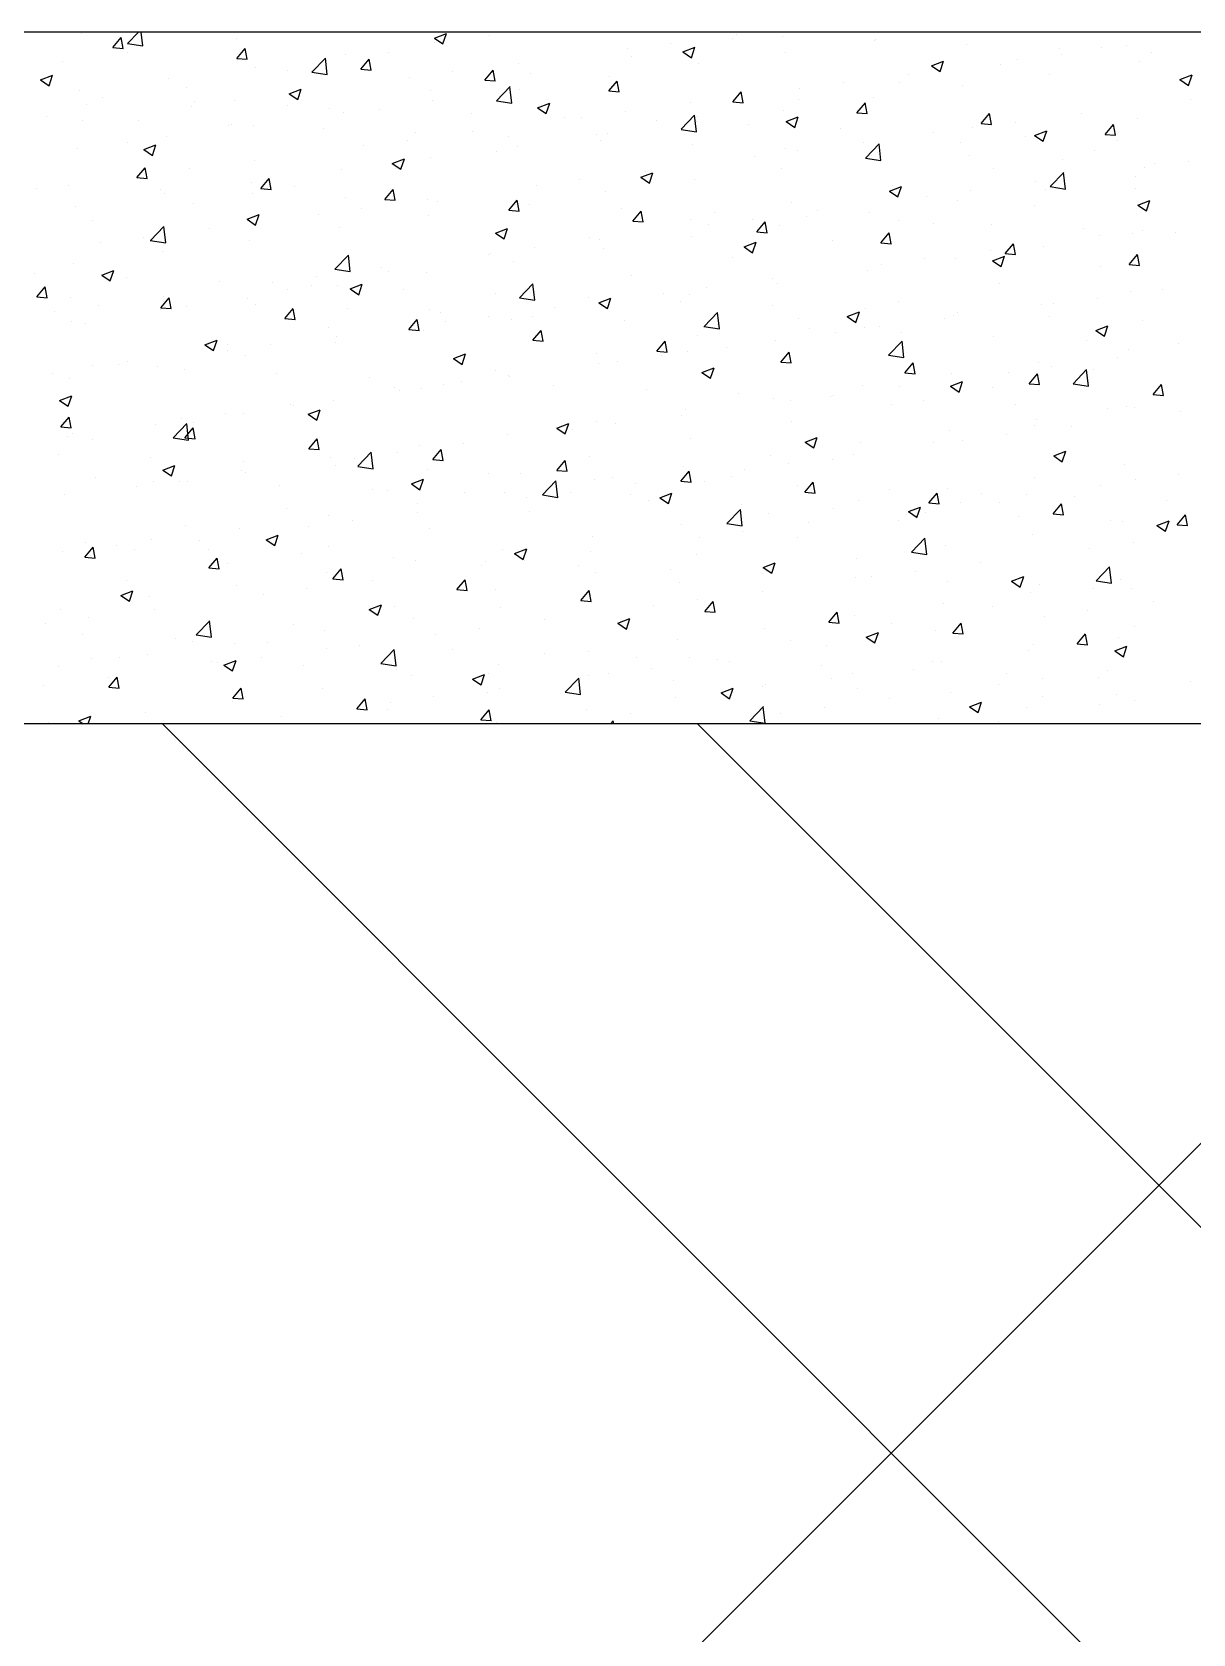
# Model space of a CAD drawing. Header units: millimetres. Extents: x 331487 to 517269, y 198509 to 399936.
# Drawn here: x 397076 to 397747, y 399010 to 399936 of the extents above; entities that cross this region are included whole.
import ezdxf

# ---------------------------------------------------------------- set-up
doc = ezdxf.new("R2010")
doc.units = ezdxf.units.MM
doc.header["$MEASUREMENT"] = 0
doc.linetypes.add('DASHED', pattern=[0.75, 0.5, -0.25])
doc.layers.add('9th_Sunk', color=251, linetype='DASHED', lineweight=5)
doc.layers.add('COLUMN', color=6, linetype='Continuous')

msp = doc.modelspace()

# ---------------------------------------------------------------- linework, layer by layer
at = {"layer": '9th_Sunk', "linetype": 'Continuous'}
for p, q in [((399583.33, 397104.15), (397151.01, 399536.48)), ((397263.14, 398805.62), (397993.99, 399536.48)), ((399119.3, 397877.55), (397460.37, 399536.48))]:
    msp.add_line(p, q, dxfattribs=at)
at = {"layer": 'COLUMN'}
for p, q in [((420345.71, 399936.48), (392220.13, 399936.48)), ((420350.13, 399536.48), (392620.13, 399536.48))]:
    msp.add_line(p, q, dxfattribs=at)
at = {"layer": 'COLUMN', "color": 2, "linetype": 'Continuous'}
for p, q in [((397104.4, 399935.7), (397104.4, 399935.7)), ((397122.32, 399927.52), (397127.14, 399933.26)), ((397128.29, 399926.99), (397127.14, 399933.26)), ((397130.76, 399929.86), (397139.65, 399928.48)), ((397130.79, 399929.89), (397137.11, 399936.48)), ((397139.65, 399928.48), (397138.72, 399936.48)), ((397194.08, 399932.95), (397194.08, 399932.95)), ((397219.12, 399936.25), (397219.12, 399936.25)), ((397308.28, 399933.01), (397315.28, 399935.7)), ((397308.28, 399933.01), (397313.26, 399929.65)), ((397308.32, 399930.39), (397308.32, 399930.39)), ((397313.25, 399929.65), (397315.28, 399935.7)), ((397340.15, 399934.44), (397340.15, 399934.44)), ((397444.93, 399930), (397444.93, 399930)), ((397456.12, 399936.15), (397456.12, 399936.15)), ((397480.75, 399932.51), (397480.75, 399932.51)), ((397482.81, 399934.98), (397482.81, 399934.98)), ((397509.51, 399933.9), (397509.51, 399933.9)), ((397562.89, 399931.64), (397562.89, 399931.64)), ((397563.34, 399931.94), (397563.34, 399931.94)), ((397122.32, 399927.52), (397128.3, 399926.99)), ((397130.93, 399924.64), (397130.93, 399924.64)), ((397194.04, 399921.24), (397198.87, 399926.99)), ((397194.04, 399921.24), (397200.02, 399920.72)), ((397200.02, 399920.71), (397198.86, 399926.98)), ((397237.51, 399913.34), (397245.3, 399921.46)), ((397246.38, 399911.93), (397245.27, 399921.43)), ((397256.97, 399923.35), (397256.97, 399923.35)), ((397265.77, 399914.97), (397270.59, 399920.71)), ((397271.75, 399914.44), (397270.59, 399920.71)), ((397281.83, 399924.43), (397281.83, 399924.43)), ((397419.9, 399926.7), (397419.9, 399926.7)), ((397422.43, 399922.5), (397422.43, 399922.5)), ((397451.99, 399925), (397459, 399927.69)), ((397451.99, 399925), (397456.97, 399921.64)), ((397456.96, 399921.64), (397458.99, 399927.69)), ((397511.4, 399924.45), (397511.4, 399924.45)), ((397616.27, 399929.39), (397616.27, 399929.39)), ((397669.65, 399927.13), (397669.65, 399927.13)), ((397670.75, 399923.75), (397670.75, 399923.75)), ((397693.89, 399927.54), (397693.89, 399927.54)), ((397708.63, 399928.73), (397708.63, 399928.73)), ((397723.03, 399924.88), (397723.03, 399924.88)), ((397080.55, 399908.76), (397087.55, 399911.45)), ((397085.52, 399905.41), (397087.54, 399911.45)), ((397093.06, 399919.65), (397093.06, 399919.65)), ((397205.03, 399915.86), (397205.03, 399915.86)), ((397223.51, 399914.42), (397223.51, 399914.42)), ((397237.48, 399913.31), (397246.38, 399911.93)), ((397265.77, 399914.97), (397271.75, 399914.44)), ((397318.87, 399913.4), (397318.87, 399913.4)), ((397337.5, 399908.69), (397342.32, 399914.44)), ((397343.47, 399908.16), (397342.32, 399914.43)), ((397356.75, 399918.39), (397356.75, 399918.39)), ((397364.11, 399912.49), (397364.11, 399912.49)), ((397460.89, 399918.04), (397460.89, 399918.04)), ((397582.56, 399912.14), (397582.56, 399912.14)), ((397595.71, 399916.99), (397602.71, 399919.68)), ((397595.71, 399916.99), (397600.68, 399913.64)), ((397600.68, 399913.63), (397602.71, 399919.68)), ((397635.57, 399917.53), (397635.57, 399917.53)), ((397645.72, 399920.45), (397645.72, 399920.45)), ((397663.98, 399912.1), (397663.98, 399912.1)), ((397715.92, 399919.6), (397715.92, 399919.6)), ((397739.42, 399908.98), (397746.42, 399911.67)), ((397744.39, 399905.63), (397746.42, 399911.67)), ((397080.55, 399908.76), (397085.52, 399905.41)), ((397103.18, 399902.41), (397103.18, 399902.41)), ((397154.52, 399909.45), (397154.52, 399909.45)), ((397165.19, 399904.41), (397165.19, 399904.41)), ((397224.26, 399900.76), (397231.26, 399903.44)), ((397229.23, 399897.4), (397231.26, 399903.44)), ((397293.84, 399910.1), (397293.84, 399910.1)), ((397305.79, 399902.48), (397305.79, 399902.48)), ((397337.5, 399908.69), (397343.47, 399908.17)), ((397344.24, 399896.79), (397352.03, 399904.91)), ((397353.1, 399895.38), (397351.99, 399904.87)), ((397357.61, 399903.51), (397357.61, 399903.51)), ((397409.22, 399902.42), (397414.04, 399908.16)), ((397409.22, 399902.42), (397415.2, 399901.89)), ((397409.55, 399911), (397409.55, 399911)), ((397415.2, 399901.89), (397414.04, 399908.16)), ((397519.66, 399903.86), (397519.66, 399903.86)), ((397544.69, 399907.15), (397544.69, 399907.15)), ((397577.26, 399907.52), (397577.26, 399907.52)), ((397613.47, 399905.7), (397613.47, 399905.7)), ((397739.42, 399908.98), (397744.39, 399905.63)), ((397106.87, 399894.4), (397106.87, 399894.4)), ((397116.36, 399898.59), (397116.36, 399898.59)), ((397167.78, 399893.51), (397167.78, 399893.51)), ((397169.74, 399896.33), (397169.74, 399896.33)), ((397192.81, 399896.8), (397192.81, 399896.8)), ((397223.12, 399894.08), (397223.12, 399894.08)), ((397224.26, 399900.76), (397229.23, 399897.4)), ((397230.68, 399901.79), (397230.68, 399901.79)), ((397307.1, 399897.1), (397307.1, 399897.1)), ((397344.21, 399896.75), (397353.1, 399895.38)), ((397367.97, 399892.75), (397374.97, 399895.43)), ((397367.97, 399892.75), (397372.95, 399889.39)), ((397372.94, 399889.39), (397374.97, 399895.43)), ((397456.5, 399895.54), (397456.5, 399895.54)), ((397480.95, 399896.14), (397485.77, 399901.89)), ((397480.95, 399896.14), (397486.93, 399895.62)), ((397486.92, 399895.61), (397485.77, 399901.88)), ((397518.94, 399897.51), (397518.94, 399897.51)), ((397552.67, 399889.86), (397557.5, 399895.61)), ((397558.65, 399889.34), (397557.49, 399895.6)), ((397562.13, 399898.66), (397562.13, 399898.66)), ((397745.47, 399897.61), (397745.47, 399897.61)), ((397084.06, 399887.41), (397084.06, 399887.41)), ((397104.62, 399885.19), (397104.62, 399885.19)), ((397137.44, 399885.15), (397137.44, 399885.15)), ((397247.47, 399892.47), (397247.47, 399892.47)), ((397255.76, 399890.06), (397255.76, 399890.06)), ((397276.5, 399891.82), (397276.5, 399891.82)), ((397329.89, 399889.57), (397329.89, 399889.57)), ((397383.27, 399887.31), (397383.27, 399887.31)), ((397393.59, 399887.26), (397393.59, 399887.26)), ((397418.63, 399890.56), (397418.63, 399890.56)), ((397436.65, 399885.05), (397436.65, 399885.05)), ((397450.96, 399880.24), (397458.75, 399888.35)), ((397459.82, 399878.82), (397458.72, 399888.32)), ((397459.68, 399884.76), (397459.68, 399884.76)), ((397460.62, 399887.5), (397460.62, 399887.5)), ((397510.19, 399891.16), (397510.19, 399891.16)), ((397511.68, 399884.74), (397518.69, 399887.43)), ((397511.68, 399884.74), (397516.66, 399881.38)), ((397516.66, 399881.38), (397518.68, 399887.42)), ((397552.67, 399889.86), (397558.65, 399889.34)), ((397624.4, 399883.59), (397629.22, 399889.34)), ((397624.4, 399883.59), (397630.38, 399883.07)), ((397630.38, 399883.06), (397629.22, 399889.33)), ((397644.45, 399884.31), (397644.45, 399884.31)), ((397682.32, 399889.29), (397682.32, 399889.29)), ((397714.7, 399886.31), (397714.7, 399886.31)), ((397153.31, 399876.16), (397153.31, 399876.16)), ((397189.15, 399882.45), (397189.15, 399882.45)), ((397190.82, 399882.9), (397190.82, 399882.9)), ((397203.82, 399882.57), (397203.82, 399882.57)), ((397244.21, 399880.64), (397244.21, 399880.64)), ((397297.59, 399878.39), (397297.59, 399878.39)), ((397330.44, 399878.95), (397330.44, 399878.95)), ((397350.97, 399876.13), (397350.97, 399876.13)), ((397402.3, 399877.49), (397402.3, 399877.49)), ((397408.33, 399877.71), (397408.33, 399877.71)), ((397450.93, 399880.2), (397459.82, 399878.82)), ((397490.03, 399882.8), (397490.03, 399882.8)), ((397543.41, 399880.54), (397543.41, 399880.54)), ((397596.8, 399878.29), (397596.8, 399878.29)), ((397619.41, 399881.01), (397619.41, 399881.01)), ((397650.18, 399876.03), (397650.18, 399876.03)), ((397655.4, 399876.73), (397662.4, 399879.42)), ((397655.4, 399876.73), (397660.37, 399873.37)), ((397660.37, 399873.37), (397662.4, 399879.42)), ((397662.76, 399878.81), (397662.76, 399878.81)), ((397696.13, 399877.31), (397700.95, 399883.06)), ((397696.13, 399877.31), (397702.1, 399876.79)), ((397702.1, 399876.79), (397700.95, 399883.05)), ((397101.96, 399869.12), (397101.96, 399869.12)), ((397130.83, 399872.44), (397130.83, 399872.44)), ((397140.24, 399868.5), (397147.24, 399871.19)), ((397140.24, 399868.5), (397145.21, 399865.15)), ((397145.21, 399865.15), (397147.24, 399871.19)), ((397267.53, 399870.66), (397267.53, 399870.66)), ((397292.57, 399873.96), (397292.57, 399873.96)), ((397343.98, 399867.48), (397343.98, 399867.48)), ((397356.39, 399870.22), (397356.39, 399870.22)), ((397404.35, 399873.88), (397404.35, 399873.88)), ((397457.73, 399871.62), (397457.73, 399871.62)), ((397511.12, 399869.37), (397511.12, 399869.37)), ((397518.38, 399867.71), (397518.38, 399867.71)), ((397556.26, 399872.7), (397556.26, 399872.7)), ((397557.69, 399863.68), (397565.47, 399871.8)), ((397560.91, 399865.37), (397560.91, 399865.37)), ((397564.5, 399867.11), (397564.5, 399867.11)), ((397566.55, 399862.27), (397565.44, 399871.77)), ((397612.25, 399872.41), (397612.25, 399872.41)), ((397689.76, 399867.88), (397689.76, 399867.88)), ((397703.56, 399873.78), (397703.56, 399873.78)), ((397136.19, 399852.3), (397141.01, 399858.04)), ((397142.17, 399851.77), (397141.01, 399858.04)), ((397166.5, 399857.36), (397166.5, 399857.36)), ((397204.38, 399862.35), (397204.38, 399862.35)), ((397254.54, 399856.77), (397254.54, 399856.77)), ((397283.95, 399860.49), (397290.95, 399863.18)), ((397283.95, 399860.49), (397288.92, 399857.14)), ((397285.66, 399857.47), (397285.66, 399857.47)), ((397288.92, 399857.14), (397290.95, 399863.18)), ((397305.88, 399863.81), (397305.88, 399863.81)), ((397430.19, 399856.1), (397430.19, 399856.1)), ((397493.35, 399864.42), (397493.35, 399864.42)), ((397508.97, 399857.87), (397508.97, 399857.87)), ((397557.65, 399863.65), (397566.55, 399862.27)), ((397617.88, 399864.86), (397617.88, 399864.86)), ((397631.45, 399857.87), (397631.45, 399857.87)), ((397671.26, 399862.6), (397671.26, 399862.6)), ((397719.17, 399858.17), (397719.17, 399858.17)), ((397724.65, 399860.34), (397724.65, 399860.34)), ((397744.2, 399861.46), (397744.2, 399861.46)), ((397096.46, 399847.76), (397096.46, 399847.76)), ((397136.19, 399852.3), (397142.17, 399851.77)), ((397141.47, 399854.07), (397141.47, 399854.07)), ((397202.6, 399849.28), (397202.6, 399849.28)), ((397207.92, 399846.02), (397212.74, 399851.77)), ((397213.89, 399845.49), (397212.74, 399851.76)), ((397227.34, 399847.46), (397227.34, 399847.46)), ((397367.29, 399847.82), (397367.29, 399847.82)), ((397392.32, 399851.11), (397392.32, 399851.11)), ((397427.66, 399852.48), (397434.66, 399855.17)), ((397427.66, 399852.48), (397432.64, 399849.13)), ((397432.63, 399849.13), (397434.66, 399855.17)), ((397458.46, 399851.47), (397458.46, 399851.47)), ((397571.38, 399844.48), (397578.38, 399847.16)), ((397573.13, 399847.86), (397573.13, 399847.86)), ((397576.35, 399841.12), (397578.37, 399847.16)), ((397656.01, 399849.85), (397656.01, 399849.85)), ((397664.38, 399847.1), (397673.27, 399845.72)), ((397664.41, 399847.13), (397672.2, 399855.25)), ((397673.27, 399845.72), (397672.17, 399855.22)), ((397713.49, 399853.02), (397713.49, 399853.02)), ((397078.31, 399845.75), (397078.31, 399845.75)), ((397149.84, 399845.5), (397149.84, 399845.5)), ((397152.09, 399842.87), (397152.09, 399842.87)), ((397169.03, 399837.45), (397169.03, 399837.45)), ((397203.23, 399843.25), (397203.23, 399843.25)), ((397207.92, 399846.02), (397213.9, 399845.5)), ((397256.61, 399840.99), (397256.61, 399840.99)), ((397279.65, 399839.75), (397284.47, 399845.49)), ((397279.65, 399839.75), (397285.62, 399839.22)), ((397285.62, 399839.22), (397284.46, 399845.49)), ((397304.13, 399839.5), (397304.13, 399839.5)), ((397309.99, 399838.73), (397309.99, 399838.73)), ((397351.37, 399833.47), (397356.19, 399839.22)), ((397357.35, 399832.94), (397356.19, 399839.21)), ((397407.12, 399844.43), (397407.12, 399844.43)), ((397514.81, 399837.85), (397514.81, 399837.85)), ((397571.38, 399844.48), (397576.35, 399841.12)), ((397593.1, 399841.57), (397593.1, 399841.57)), ((397611.04, 399839.12), (397611.04, 399839.12)), ((397618.14, 399844.87), (397618.14, 399844.87)), ((397661.55, 399845.52), (397661.55, 399845.52)), ((397713.73, 399845.92), (397713.73, 399845.92)), ((397715.09, 399836.47), (397722.09, 399839.16)), ((397720.06, 399833.11), (397722.09, 399839.15)), ((397100.75, 399835.83), (397100.75, 399835.83)), ((397199.93, 399828.24), (397206.93, 399830.93)), ((397199.93, 399828.24), (397204.9, 399824.89)), ((397204.9, 399824.88), (397206.93, 399830.93)), ((397241.22, 399831.22), (397241.22, 399831.22)), ((397266.26, 399834.52), (397266.26, 399834.52)), ((397304.67, 399830.53), (397304.67, 399830.53)), ((397351.37, 399833.47), (397357.35, 399832.95)), ((397355.18, 399836.93), (397355.18, 399836.93)), ((397363.37, 399836.48), (397363.37, 399836.48)), ((397416.75, 399834.22), (397416.75, 399834.22)), ((397423.1, 399827.2), (397427.92, 399832.94)), ((397429.07, 399826.67), (397427.92, 399832.94)), ((397470.14, 399831.97), (397470.14, 399831.97)), ((397492.08, 399828.27), (397492.08, 399828.27)), ((397523.52, 399829.71), (397523.52, 399829.71)), ((397529.95, 399833.26), (397529.95, 399833.26)), ((397559.69, 399832.08), (397559.69, 399832.08)), ((397655.41, 399835.91), (397655.41, 399835.91)), ((397715.09, 399836.47), (397720.06, 399833.11)), ((397110.71, 399827.44), (397110.71, 399827.44)), ((397144.05, 399815.93), (397151.84, 399824.05)), ((397152.91, 399814.52), (397151.8, 399824.01)), ((397178.07, 399822.91), (397178.07, 399822.91)), ((397253.32, 399823.48), (397253.32, 399823.48)), ((397343.64, 399820.23), (397350.64, 399822.92)), ((397343.64, 399820.23), (397348.61, 399816.88)), ((397348.61, 399816.88), (397350.64, 399822.92)), ((397423.1, 399827.2), (397429.07, 399826.67)), ((397456.49, 399827.83), (397456.49, 399827.83)), ((397467.04, 399824.97), (397467.04, 399824.97)), ((397494.82, 399820.92), (397499.64, 399826.67)), ((397494.82, 399820.92), (397500.8, 399820.4)), ((397500.8, 399820.39), (397499.64, 399826.66)), ((397507.76, 399824.58), (397507.76, 399824.58)), ((397566.55, 399814.65), (397571.37, 399820.39)), ((397572.52, 399814.12), (397571.37, 399820.39)), ((397576.9, 399827.46), (397576.9, 399827.46)), ((397597.09, 399825.9), (397597.09, 399825.9)), ((397630.28, 399825.2), (397630.28, 399825.2)), ((397683.67, 399822.95), (397683.67, 399822.95)), ((397692.86, 399818.73), (397692.86, 399818.73)), ((397712.27, 399819.73), (397712.27, 399819.73)), ((397717.89, 399822.02), (397717.89, 399822.02)), ((397737.05, 399820.69), (397737.05, 399820.69)), ((397115.16, 399814.63), (397115.16, 399814.63)), ((397140.2, 399817.92), (397140.2, 399817.92)), ((397144.02, 399815.9), (397152.91, 399814.52)), ((397150.88, 399809.59), (397150.88, 399809.59)), ((397201.39, 399815.99), (397201.39, 399815.99)), ((397366.01, 399811.67), (397366.01, 399811.67)), ((397398.17, 399817.82), (397398.17, 399817.82)), ((397403.89, 399816.66), (397403.89, 399816.66)), ((397405.9, 399811.14), (397405.9, 399811.14)), ((397457.25, 399818.18), (397457.25, 399818.18)), ((397487.35, 399812.22), (397494.35, 399814.91)), ((397487.35, 399812.22), (397492.33, 399808.87)), ((397492.32, 399808.87), (397494.35, 399814.91)), ((397538.77, 399815.89), (397538.77, 399815.89)), ((397566.55, 399814.65), (397572.53, 399814.12)), ((397629.7, 399810.41), (397629.7, 399810.41)), ((397638.28, 399808.37), (397643.1, 399814.12)), ((397644.25, 399807.84), (397643.09, 399814.11)), ((397660.33, 399812.23), (397660.33, 399812.23)), ((397099.53, 399802.54), (397099.53, 399802.54)), ((397250.77, 399799.38), (397258.56, 399807.49)), ((397259.63, 399797.96), (397258.53, 399807.46)), ((397339.85, 399807.81), (397339.85, 399807.81)), ((397340.98, 399808.38), (397340.98, 399808.38)), ((397353.96, 399803.64), (397353.96, 399803.64)), ((397480.45, 399805.88), (397480.45, 399805.88)), ((397566.8, 399802.13), (397566.8, 399802.13)), ((397591.83, 399805.43), (397591.83, 399805.43)), ((397609.82, 399805.83), (397609.82, 399805.83)), ((397631.07, 399804.21), (397638.07, 399806.9)), ((397631.07, 399804.21), (397636.04, 399800.86)), ((397636.04, 399800.86), (397638.06, 399806.9)), ((397638.28, 399808.37), (397644.25, 399807.85)), ((397693.6, 399800.91), (397693.6, 399800.91)), ((397710, 399802.1), (397714.82, 399807.84)), ((397710, 399802.1), (397715.98, 399801.57)), ((397715.98, 399801.57), (397714.82, 399807.84)), ((397076.99, 399796.66), (397076.99, 399796.66)), ((397115.9, 399795.99), (397122.91, 399798.68)), ((397115.91, 399795.99), (397120.88, 399792.63)), ((397120.88, 399792.63), (397122.9, 399798.67)), ((397130.37, 399794.4), (397130.37, 399794.4)), ((397183.75, 399792.15), (397183.75, 399792.15)), ((397214.92, 399791.78), (397214.92, 399791.78)), ((397239.95, 399795.08), (397239.95, 399795.08)), ((397250.74, 399799.34), (397259.63, 399797.96)), ((397277.82, 399800.06), (397277.82, 399800.06)), ((397281.53, 399797.8), (397281.53, 399797.8)), ((397303.45, 399797.24), (397303.45, 399797.24)), ((397357.5, 399782.82), (397365.28, 399790.94)), ((397366.36, 399781.41), (397365.25, 399790.91)), ((397422.13, 399795.87), (397422.13, 399795.87)), ((397503.64, 399793.81), (397503.64, 399793.81)), ((397506.54, 399791.29), (397506.54, 399791.29)), ((397558.48, 399798.79), (397558.48, 399798.79)), ((397635.28, 399790.9), (397635.28, 399790.9)), ((397078.34, 399783.35), (397083.16, 399789.1)), ((397078.34, 399783.35), (397084.32, 399782.83)), ((397084.32, 399782.82), (397083.16, 399789.09)), ((397098.07, 399783.22), (397098.07, 399783.22)), ((397150.07, 399777.08), (397154.89, 399782.82)), ((397151.76, 399783.47), (397151.76, 399783.47)), ((397156.04, 399776.55), (397154.89, 399782.82)), ((397200.17, 399782.7), (397200.17, 399782.7)), ((397223.22, 399787.79), (397223.22, 399787.79)), ((397237.13, 399789.89), (397237.13, 399789.89)), ((397252.11, 399790.2), (397252.11, 399790.2)), ((397259.62, 399787.98), (397266.62, 399790.67)), ((397259.62, 399787.98), (397264.59, 399784.62)), ((397264.59, 399784.62), (397266.62, 399790.67)), ((397290.52, 399787.63), (397290.52, 399787.63)), ((397343.9, 399785.38), (397343.9, 399785.38)), ((397357.46, 399782.79), (397366.36, 399781.41)), ((397363.81, 399785.86), (397363.81, 399785.86)), ((397397.28, 399783.12), (397397.28, 399783.12)), ((397403.33, 399779.97), (397410.33, 399782.66)), ((397408.3, 399776.61), (397410.33, 399782.66)), ((397440.74, 399785.53), (397440.74, 399785.53)), ((397456.03, 399784.89), (397456.03, 399784.89)), ((397465.77, 399788.83), (397465.77, 399788.83)), ((397691.59, 399782.58), (397691.59, 399782.58)), ((397711.06, 399786.44), (397711.06, 399786.44)), ((397729.46, 399787.57), (397729.46, 399787.57)), ((397088.86, 399775.18), (397088.86, 399775.18)), ((397113.89, 399778.48), (397113.89, 399778.48)), ((397149.66, 399776.3), (397149.66, 399776.3)), ((397150.07, 399777.08), (397156.05, 399776.55)), ((397151.45, 399780.97), (397151.45, 399780.97)), ((397164.9, 399777.78), (397164.9, 399777.78)), ((397204.84, 399778.71), (397204.84, 399778.71)), ((397221.79, 399770.8), (397226.62, 399776.55)), ((397227.77, 399770.27), (397226.61, 399776.54)), ((397258.22, 399776.46), (397258.22, 399776.46)), ((397305.5, 399775.85), (397305.5, 399775.85)), ((397311.6, 399774.2), (397311.6, 399774.2)), ((397377.58, 399777.22), (397377.58, 399777.22)), ((397403.33, 399779.97), (397408.31, 399776.61)), ((397404.69, 399777.85), (397404.69, 399777.85)), ((397450.66, 399780.87), (397450.66, 399780.87)), ((397464.22, 399766.27), (397472.01, 399774.39)), ((397473.08, 399764.86), (397471.98, 399774.36)), ((397504.05, 399778.61), (397504.05, 399778.61)), ((397547.04, 399771.96), (397554.05, 399774.65)), ((397552.01, 399768.6), (397554.04, 399774.65)), ((397557.43, 399776.36), (397557.43, 399776.36)), ((397576.96, 399780.89), (397576.96, 399780.89)), ((397608.61, 399772.54), (397608.61, 399772.54)), ((397610.81, 399774.1), (397610.81, 399774.1)), ((397659.12, 399778.94), (397659.12, 399778.94)), ((397666.55, 399779.28), (397666.55, 399779.28)), ((397098.32, 399769.25), (397098.32, 399769.25)), ((397106.58, 399767.77), (397106.58, 399767.77)), ((397221.79, 399770.8), (397227.77, 399770.28)), ((397247.18, 399765.84), (397247.18, 399765.84)), ((397293.52, 399764.53), (397298.34, 399770.27)), ((397293.52, 399764.53), (397299.5, 399764)), ((397299.5, 399764), (397298.34, 399770.27)), ((397302.24, 399763.95), (397302.24, 399763.95)), ((397314.67, 399768.94), (397314.67, 399768.94)), ((397339.71, 399772.23), (397339.71, 399772.23)), ((397352.75, 399770.35), (397352.75, 399770.35)), ((397364.98, 399771.95), (397364.98, 399771.95)), ((397365.25, 399758.25), (397370.07, 399764)), ((397371.22, 399757.72), (397370.07, 399763.99)), ((397418.37, 399769.69), (397418.37, 399769.69)), ((397464.19, 399766.24), (397473.08, 399764.86)), ((397471.75, 399767.44), (397471.75, 399767.44)), ((397518.64, 399770.88), (397518.64, 399770.88)), ((397525.13, 399765.18), (397525.13, 399765.18)), ((397547.04, 399771.96), (397552.02, 399768.61)), ((397557.26, 399765.5), (397557.26, 399765.5)), ((397565.52, 399765.98), (397565.52, 399765.98)), ((397603.4, 399770.97), (397603.4, 399770.97)), ((397664.19, 399771.85), (397664.19, 399771.85)), ((397690.76, 399763.95), (397697.76, 399766.64)), ((397690.76, 399763.95), (397695.73, 399760.6)), ((397695.73, 399760.6), (397697.76, 399766.64)), ((397717.57, 399769.59), (397717.57, 399769.59)), ((397175.6, 399755.73), (397182.6, 399758.41)), ((397175.6, 399755.73), (397180.57, 399752.37)), ((397180.57, 399752.37), (397182.59, 399758.41)), ((397188.86, 399755.83), (397188.86, 399755.83)), ((397213.64, 399755.64), (397213.64, 399755.64)), ((397250.89, 399756.91), (397250.89, 399756.91)), ((397251.52, 399760.62), (397251.52, 399760.62)), ((397365.25, 399758.25), (397371.22, 399757.73)), ((397436.97, 399751.98), (397441.79, 399757.72)), ((397442.95, 399751.45), (397441.79, 399757.72)), ((397460.32, 399760.87), (397460.32, 399760.87)), ((397477.34, 399754.37), (397477.34, 399754.37)), ((397505.32, 399758), (397505.32, 399758)), ((397540.49, 399762.69), (397540.49, 399762.69)), ((397570.94, 399749.72), (397578.73, 399757.84)), ((397578.51, 399762.92), (397578.51, 399762.92)), ((397579.81, 399748.31), (397578.7, 399757.81)), ((397631.89, 399760.67), (397631.89, 399760.67)), ((397685.28, 399758.41), (397685.28, 399758.41)), ((397738.66, 399756.16), (397738.66, 399756.16)), ((397130.54, 399745.81), (397130.54, 399745.81)), ((397188.61, 399752.34), (397188.61, 399752.34)), ((397198.95, 399749.41), (397198.95, 399749.41)), ((397319.31, 399747.72), (397326.31, 399750.4)), ((397319.31, 399747.72), (397324.28, 399744.36)), ((397324.28, 399744.36), (397326.31, 399750.4)), ((397402, 399750.86), (397402, 399750.86)), ((397403.47, 399744.56), (397403.47, 399744.56)), ((397414.43, 399746.09), (397414.43, 399746.09)), ((397436.97, 399751.98), (397442.95, 399751.45)), ((397439.46, 399749.39), (397439.46, 399749.39)), ((397454.81, 399751.6), (397454.81, 399751.6)), ((397508.7, 399745.7), (397513.52, 399751.45)), ((397508.7, 399745.7), (397514.68, 399745.18)), ((397514.67, 399745.17), (397513.52, 399751.44)), ((397570.91, 399749.69), (397579.81, 399748.31)), ((397580.42, 399739.43), (397585.25, 399745.17)), ((397586.4, 399738.9), (397585.24, 399745.17)), ((397657.9, 399745.65), (397657.9, 399745.65)), ((397703.15, 399748.13), (397703.15, 399748.13)), ((397709.84, 399753.15), (397709.84, 399753.15)), ((397087.58, 399739.04), (397087.58, 399739.04)), ((397097.1, 399735.97), (397097.1, 399735.97)), ((397110.47, 399743.57), (397110.47, 399743.57)), ((397125.46, 399744.03), (397125.46, 399744.03)), ((397148.44, 399743.01), (397148.44, 399743.01)), ((397163.86, 399741.31), (397163.86, 399741.31)), ((397217.24, 399739.06), (397217.24, 399739.06)), ((397270.62, 399736.8), (397270.62, 399736.8)), ((397343.69, 399740.85), (397343.69, 399740.85)), ((397351.27, 399737.78), (397351.27, 399737.78)), ((397351.53, 399737.06), (397351.53, 399737.06)), ((397463.02, 399739.71), (397470.02, 399742.4)), ((397463.02, 399739.71), (397468, 399736.35)), ((397467.99, 399736.35), (397470.02, 399742.39)), ((397580.42, 399739.43), (397586.4, 399738.9)), ((397607.39, 399739.25), (397607.39, 399739.25)), ((397640.25, 399739.84), (397640.25, 399739.84)), ((397652.15, 399733.15), (397656.97, 399738.9)), ((397658.13, 399732.62), (397656.97, 399738.89)), ((397665.28, 399743.14), (397665.28, 399743.14)), ((397677.67, 399733.17), (397685.46, 399741.29)), ((397686.53, 399731.76), (397685.43, 399741.25)), ((397689.47, 399741.25), (397689.47, 399741.25)), ((397091.57, 399723.47), (397098.58, 399726.16)), ((397096.54, 399720.12), (397098.57, 399726.16)), ((397285.37, 399730.84), (397285.37, 399730.84)), ((397288.37, 399729.5), (397288.37, 399729.5)), ((397301.02, 399730.66), (397301.02, 399730.66)), ((397313.4, 399732.79), (397313.4, 399732.79)), ((397324, 399734.55), (397324, 399734.55)), ((397377.39, 399732.29), (397377.39, 399732.29)), ((397430.77, 399730.04), (397430.77, 399730.04)), ((397484.15, 399727.78), (397484.15, 399727.78)), ((397539.22, 399726.54), (397539.22, 399726.54)), ((397556.05, 399732.21), (397556.05, 399732.21)), ((397577.09, 399731.53), (397577.09, 399731.53)), ((397606.73, 399731.7), (397613.74, 399734.39)), ((397606.73, 399731.7), (397611.71, 399728.34)), ((397611.71, 399728.34), (397613.73, 399734.39)), ((397631.15, 399731.24), (397631.15, 399731.24)), ((397652.15, 399733.15), (397658.13, 399732.63)), ((397677.64, 399733.14), (397686.53, 399731.76)), ((397723.88, 399726.88), (397728.7, 399732.62)), ((397723.88, 399726.88), (397729.85, 399726.35)), ((397729.85, 399726.35), (397728.7, 399732.62)), ((397091.57, 399723.47), (397096.55, 399720.12)), ((397225.21, 399721.18), (397225.21, 399721.18)), ((397227.05, 399720.83), (397227.05, 399720.83)), ((397235.29, 399715.46), (397242.29, 399718.15)), ((397240.26, 399712.11), (397242.28, 399718.15)), ((397249.68, 399723.62), (397249.68, 399723.62)), ((397453.6, 399718.31), (397453.6, 399718.31)), ((397504.11, 399724.71), (397504.11, 399724.71)), ((397514.18, 399723.25), (397514.18, 399723.25)), ((397537.53, 399725.53), (397537.53, 399725.53)), ((397572.83, 399721.23), (397572.83, 399721.23)), ((397590.91, 399723.27), (397590.91, 399723.27)), ((397644.3, 399721.02), (397644.3, 399721.02)), ((397697.68, 399718.76), (397697.68, 399718.76)), ((397708.62, 399719.86), (397708.62, 399719.86)), ((397713.43, 399719.29), (397713.43, 399719.29)), ((397740, 399717), (397740, 399717)), ((397092.22, 399708.13), (397097.04, 399713.88)), ((397092.22, 399708.13), (397098.2, 399707.61)), ((397098.19, 399707.61), (397097.04, 399713.87)), ((397147.23, 399709.72), (397147.23, 399709.72)), ((397157.31, 399701.96), (397165.09, 399710.08)), ((397162.3, 399712.9), (397162.3, 399712.9)), ((397163.94, 399701.86), (397168.76, 399707.6)), ((397166.17, 399700.55), (397165.06, 399710.05)), ((397168.73, 399710.82), (397168.73, 399710.82)), ((397169.92, 399701.33), (397168.76, 399707.6)), ((397187.34, 399716.19), (397187.34, 399716.19)), ((397197.74, 399716.12), (397197.74, 399716.12)), ((397235.29, 399715.46), (397240.26, 399712.11)), ((397379, 399707.45), (397386, 399710.14)), ((397383.97, 399704.1), (397386, 399710.14)), ((397402.25, 399711.27), (397402.25, 399711.27)), ((397413.16, 399709.95), (397413.16, 399709.95)), ((397451.03, 399714.93), (397451.03, 399714.93)), ((397514.51, 399711.22), (397514.51, 399711.22)), ((397655.11, 399709.28), (397655.11, 399709.28)), ((397656.68, 399712.36), (397656.68, 399712.36)), ((397676.85, 399708.68), (397676.85, 399708.68)), ((397095.88, 399702.68), (397095.88, 399702.68)), ((397099.15, 399704.58), (397099.15, 399704.58)), ((397110.41, 399700.81), (397110.41, 399700.81)), ((397157.27, 399701.93), (397166.17, 399700.55)), ((397163.94, 399701.86), (397169.92, 399701.34)), ((397235.67, 399695.58), (397240.49, 399701.33)), ((397241.64, 399695.05), (397240.49, 399701.32)), ((397324.97, 399698.34), (397324.97, 399698.34)), ((397350.31, 399703.77), (397350.31, 399703.77)), ((397379, 399707.45), (397383.97, 399704.1)), ((397388.12, 399706.65), (397388.12, 399706.65)), ((397456.19, 399701.21), (397456.19, 399701.21)), ((397522.71, 399699.45), (397529.71, 399702.13)), ((397522.71, 399699.45), (397527.69, 399696.09)), ((397527.68, 399696.09), (397529.71, 399702.13)), ((397554.83, 399698.92), (397554.83, 399698.92)), ((397596.79, 399699.27), (397596.79, 399699.27)), ((397606.17, 399705.96), (397606.17, 399705.96)), ((397613.94, 399700.4), (397613.94, 399700.4)), ((397638.97, 399703.7), (397638.97, 399703.7)), ((397091, 399692.47), (397091, 399692.47)), ((397144.38, 399690.22), (397144.38, 399690.22)), ((397235.67, 399695.58), (397241.65, 399695.06)), ((397248.46, 399690.33), (397248.46, 399690.33)), ((397262.06, 399690.05), (397262.06, 399690.05)), ((397264.03, 399685.41), (397271.82, 399693.53)), ((397272.89, 399684), (397271.79, 399693.5)), ((397287.09, 399693.35), (397287.09, 399693.35)), ((397299.8, 399697.37), (397299.8, 399697.37)), ((397307.4, 399689.31), (397312.22, 399695.05)), ((397307.4, 399689.31), (397313.37, 399688.79)), ((397313.37, 399688.78), (397312.21, 399695.05)), ((397397.88, 399691.2), (397397.88, 399691.2)), ((397502.89, 399691.42), (397502.89, 399691.42)), ((397538.47, 399689.26), (397538.47, 399689.26)), ((397550.78, 399692.09), (397550.78, 399692.09)), ((397666.43, 399691.44), (397673.43, 399694.13)), ((397666.43, 399691.44), (397671.4, 399688.08)), ((397671.4, 399688.08), (397673.42, 399694.12)), ((397151.26, 399683.21), (397158.27, 399685.9)), ((397151.26, 399683.21), (397156.24, 399679.86)), ((397156.24, 399679.85), (397158.26, 399685.9)), ((397196.52, 399682.83), (397196.52, 399682.83)), ((397197.77, 399687.96), (397197.77, 399687.96)), ((397198.9, 399681.74), (397198.9, 399681.74)), ((397251.15, 399685.7), (397251.15, 399685.7)), ((397264, 399685.38), (397272.89, 399684)), ((397304.53, 399683.45), (397304.53, 399683.45)), ((397339.56, 399681.18), (397339.56, 399681.18)), ((397357.91, 399681.19), (397357.91, 399681.19)), ((397379.12, 399683.03), (397383.94, 399688.78)), ((397379.12, 399683.03), (397385.1, 399682.51)), ((397385.1, 399682.5), (397383.94, 399688.77)), ((397450.85, 399676.76), (397455.67, 399682.5)), ((397452.38, 399685.02), (397452.38, 399685.02)), ((397456.82, 399676.23), (397455.67, 399682.5)), ((397487.88, 399683.81), (397487.88, 399683.81)), ((397512.91, 399687.1), (397512.91, 399687.1)), ((397707.41, 399686.57), (397707.41, 399686.57)), ((397738.73, 399680.85), (397738.73, 399680.85)), ((397112.09, 399679.04), (397112.09, 399679.04)), ((397136, 399673.46), (397136, 399673.46)), ((397146.01, 399676.43), (397146.01, 399676.43)), ((397161.03, 399676.75), (397161.03, 399676.75)), ((397165.47, 399676.78), (397165.47, 399676.78)), ((397218.85, 399674.53), (397218.85, 399674.53)), ((397272.23, 399672.27), (397272.23, 399672.27)), ((397281.24, 399671.17), (397281.24, 399671.17)), ((397294.98, 399675.2), (397301.98, 399677.89)), ((397294.98, 399675.2), (397299.95, 399671.85)), ((397299.95, 399671.85), (397301.98, 399677.89)), ((397349.1, 399670.48), (397349.1, 399670.48)), ((397370.75, 399668.86), (397378.54, 399676.98)), ((397379.62, 399667.45), (397378.51, 399676.95)), ((397386.85, 399670.51), (397386.85, 399670.51)), ((397401.04, 399677.98), (397401.04, 399677.98)), ((397411.29, 399678.94), (397411.29, 399678.94)), ((397424.72, 399675.49), (397424.72, 399675.49)), ((397450.85, 399676.76), (397456.83, 399676.23)), ((397464.68, 399676.68), (397464.68, 399676.68)), ((397480.16, 399679.25), (397480.16, 399679.25)), ((397518.06, 399674.43), (397518.06, 399674.43)), ((397522.57, 399670.48), (397527.39, 399676.23)), ((397522.57, 399670.48), (397528.55, 399669.96)), ((397528.55, 399669.95), (397527.39, 399676.22)), ((397571.44, 399672.17), (397571.44, 399672.17)), ((397604.96, 399672.67), (397604.96, 399672.67)), ((397655.47, 399679.07), (397655.47, 399679.07)), ((397693.3, 399674.28), (397693.3, 399674.28)), ((397713.69, 399677.56), (397713.69, 399677.56)), ((397094.67, 399669.39), (397094.67, 399669.39)), ((397298.59, 399664.08), (397298.59, 399664.08)), ((397325.62, 399670.02), (397325.62, 399670.02)), ((397361.81, 399667.21), (397361.81, 399667.21)), ((397370.72, 399668.83), (397379.62, 399667.45)), ((397379, 399667.76), (397379, 399667.76)), ((397421.84, 399669.24), (397421.84, 399669.24)), ((397432.38, 399665.51), (397432.38, 399665.51)), ((397438.69, 399667.19), (397445.69, 399669.88)), ((397438.69, 399667.19), (397443.66, 399663.84)), ((397443.66, 399663.84), (397445.69, 399669.88)), ((397485.76, 399663.25), (397485.76, 399663.25)), ((397553.61, 399665.63), (397553.61, 399665.63)), ((397582.4, 399659.18), (397589.4, 399661.87)), ((397587.37, 399655.83), (397589.4, 399661.87)), ((397594.3, 399664.21), (397599.12, 399669.95)), ((397594.3, 399664.21), (397600.28, 399663.68)), ((397600.28, 399663.68), (397599.12, 399669.95)), ((397612.67, 399664.26), (397612.67, 399664.26)), ((397624.82, 399669.92), (397624.82, 399669.92)), ((397634.98, 399664.27), (397634.98, 399664.27)), ((397650.54, 399669.24), (397650.54, 399669.24)), ((397666.03, 399657.93), (397670.85, 399663.68)), ((397672, 399657.4), (397670.84, 399663.67)), ((397678.21, 399667.66), (397678.21, 399667.66)), ((397731.59, 399665.41), (397731.59, 399665.41)), ((397222.92, 399661.16), (397222.92, 399661.16)), ((397247.24, 399657.04), (397247.24, 399657.04)), ((397260.79, 399653.91), (397260.79, 399653.91)), ((397298.66, 399658.89), (397298.66, 399658.89)), ((397363.52, 399659.23), (397363.52, 399659.23)), ((397477.45, 399652.28), (397486.34, 399650.9)), ((397477.48, 399652.31), (397485.27, 399660.43)), ((397486.34, 399650.9), (397485.23, 399660.39)), ((397501.68, 399658.13), (397501.68, 399658.13)), ((397524.48, 399652.65), (397524.48, 399652.65)), ((397539.14, 399660.99), (397539.14, 399660.99)), ((397576.67, 399654.26), (397576.67, 399654.26)), ((397582.4, 399659.18), (397587.38, 399655.83)), ((397587.63, 399660.96), (397587.63, 399660.96)), ((397592.53, 399658.74), (397592.53, 399658.74)), ((397645.91, 399656.48), (397645.91, 399656.48)), ((397666.03, 399657.93), (397672, 399657.41)), ((397699.29, 399654.23), (397699.29, 399654.23)), ((397706.19, 399653.28), (397706.19, 399653.28)), ((397726.12, 399651.18), (397733.12, 399653.86)), ((397731.09, 399647.82), (397733.11, 399653.86)), ((397737.75, 399651.66), (397742.57, 399657.4)), ((397743.73, 399651.13), (397742.57, 399657.4)), ((397144.8, 399643.14), (397144.8, 399643.14)), ((397164.6, 399651.15), (397164.6, 399651.15)), ((397195.31, 399649.54), (397195.31, 399649.54)), ((397210.95, 399642.95), (397217.96, 399645.64)), ((397210.95, 399642.95), (397215.93, 399639.59)), ((397215.93, 399639.59), (397217.95, 399645.64)), ((397235.75, 399650.61), (397235.75, 399650.61)), ((397305.2, 399649.22), (397305.2, 399649.22)), ((397399.82, 399644.69), (397399.82, 399644.69)), ((397451.17, 399651.73), (397451.17, 399651.73)), ((397461.57, 399644.36), (397461.57, 399644.36)), ((397486.6, 399647.66), (397486.6, 399647.66)), ((397518.35, 399644.25), (397518.35, 399644.25)), ((397584.2, 399635.76), (397591.99, 399643.87)), ((397593.06, 399634.34), (397591.96, 399643.84)), ((397654.25, 399645.78), (397654.25, 399645.78)), ((397726.12, 399651.18), (397731.09, 399647.82)), ((397737.75, 399651.66), (397743.73, 399651.13)), ((397093.45, 399636.1), (397093.45, 399636.1)), ((397106.09, 399632.91), (397110.91, 399638.66)), ((397106.28, 399641.14), (397106.28, 399641.14)), ((397109.69, 399634.02), (397109.69, 399634.02)), ((397112.07, 399632.39), (397110.91, 399638.65)), ((397124.49, 399639.38), (397124.49, 399639.38)), ((397134.72, 399637.31), (397134.72, 399637.31)), ((397172.6, 399642.3), (397172.6, 399642.3)), ((397177.87, 399637.13), (397177.87, 399637.13)), ((397231.25, 399634.87), (397231.25, 399634.87)), ((397246.88, 399639.21), (397246.88, 399639.21)), ((397347.88, 399637.19), (397347.88, 399637.19)), ((397354.67, 399634.94), (397361.67, 399637.63)), ((397354.67, 399634.94), (397359.64, 399631.58)), ((397359.64, 399631.58), (397361.67, 399637.63)), ((397398.41, 399636.05), (397398.41, 399636.05)), ((397460.03, 399634.24), (397460.03, 399634.24)), ((397584.17, 399635.72), (397593.06, 399634.34)), ((397603.74, 399639.38), (397603.74, 399639.38)), ((397687.39, 399638.12), (397687.39, 399638.12)), ((397712.42, 399641.41), (397712.42, 399641.41)), ((397106.09, 399632.91), (397112.07, 399632.39)), ((397177.82, 399626.64), (397182.64, 399632.38)), ((397177.82, 399626.64), (397183.8, 399626.12)), ((397183.79, 399626.11), (397182.64, 399632.38)), ((397188.56, 399629.2), (397188.56, 399629.2)), ((397249.54, 399620.36), (397254.37, 399626.11)), ((397255.52, 399619.84), (397254.36, 399626.1)), ((397284.64, 399632.62), (397284.64, 399632.62)), ((397297.37, 399630.79), (397297.37, 399630.79)), ((397335.51, 399627.77), (397335.51, 399627.77)), ((397338.02, 399630.36), (397338.02, 399630.36)), ((397360.54, 399631.06), (397360.54, 399631.06)), ((397391.4, 399628.11), (397391.4, 399628.11)), ((397401.71, 399624.23), (397401.71, 399624.23)), ((397444.78, 399625.85), (397444.78, 399625.85)), ((397498.38, 399626.93), (397505.38, 399629.62)), ((397498.38, 399626.93), (397503.36, 399623.58)), ((397500.46, 399624.84), (397500.46, 399624.84)), ((397503.35, 399623.57), (397505.38, 399629.62)), ((397552.4, 399632.34), (397552.4, 399632.34)), ((397586.36, 399624.82), (397586.36, 399624.82)), ((397624.23, 399629.8), (397624.23, 399629.8)), ((397690.93, 399619.2), (397698.71, 399627.32)), ((397699.79, 399617.79), (397698.68, 399627.29)), ((397130.24, 399619.19), (397130.24, 399619.19)), ((397194.09, 399616.25), (397194.09, 399616.25)), ((397246.03, 399623.75), (397246.03, 399623.75)), ((397249.55, 399620.36), (397255.52, 399619.84)), ((397272.35, 399619.45), (397272.35, 399619.45)), ((397321.27, 399614.09), (397326.09, 399619.83)), ((397327.25, 399613.56), (397326.09, 399619.83)), ((397449.95, 399618.44), (397449.95, 399618.44)), ((397498.16, 399623.6), (397498.16, 399623.6)), ((397551.55, 399621.34), (397551.55, 399621.34)), ((397561.32, 399621.52), (397561.32, 399621.52)), ((397604.93, 399619.09), (397604.93, 399619.09)), ((397642.09, 399618.92), (397649.1, 399621.61)), ((397642.09, 399618.92), (397647.07, 399615.57)), ((397647.06, 399615.57), (397649.09, 399621.61)), ((397658.31, 399616.83), (397658.31, 399616.83)), ((397690.89, 399619.17), (397699.79, 399617.79)), ((397704.98, 399619.99), (397704.98, 399619.99)), ((397126.93, 399610.7), (397133.93, 399613.38)), ((397126.93, 399610.7), (397131.91, 399607.34)), ((397131.9, 399607.34), (397133.93, 399613.38)), ((397143.58, 399609.85), (397143.58, 399609.85)), ((397209.45, 399611.17), (397209.45, 399611.17)), ((397234.48, 399614.47), (397234.48, 399614.47)), ((397321.27, 399614.09), (397327.25, 399613.57)), ((397343.39, 399614.22), (397343.39, 399614.22)), ((397393, 399607.81), (397397.82, 399613.56)), ((397393, 399607.81), (397398.97, 399607.29)), ((397398.97, 399607.29), (397397.82, 399613.55)), ((397398.61, 399611.4), (397398.61, 399611.4)), ((397460.3, 399608.22), (397460.3, 399608.22)), ((397464.72, 399601.54), (397469.54, 399607.28)), ((397470.7, 399601.01), (397469.54, 399607.28)), ((397498.17, 399613.21), (397498.17, 399613.21)), ((397602.53, 399606.09), (397602.53, 399606.09)), ((397653.04, 399612.49), (397653.04, 399612.49)), ((397689.17, 399614.62), (397689.17, 399614.62)), ((397711.69, 399614.57), (397711.69, 399614.57)), ((397723.99, 399606.96), (397723.99, 399606.96)), ((397092.24, 399602.81), (397092.24, 399602.81)), ((397108.42, 399597.87), (397108.42, 399597.87)), ((397146.29, 399602.86), (397146.29, 399602.86)), ((397270.65, 399602.69), (397277.65, 399605.37)), ((397270.65, 399602.69), (397275.62, 399599.33)), ((397275.62, 399599.33), (397277.64, 399605.37)), ((397285.07, 399604.21), (397285.07, 399604.21)), ((397296.16, 399597.5), (397296.16, 399597.5)), ((397346.67, 399603.9), (397346.67, 399603.9)), ((397372.11, 399596.61), (397372.11, 399596.61)), ((397414.36, 399594.68), (397421.36, 399597.37)), ((397419.33, 399591.32), (397421.36, 399597.36)), ((397435.26, 399604.92), (397435.26, 399604.92)), ((397464.72, 399601.54), (397470.7, 399601.02)), ((397536.45, 399595.26), (397541.27, 399601.01)), ((397542.42, 399594.73), (397541.27, 399601)), ((397551.18, 399599.05), (397551.18, 399599.05)), ((397630.86, 399604.61), (397630.86, 399604.61)), ((397661.08, 399598.68), (397661.08, 399598.68)), ((397686.11, 399601.97), (397686.11, 399601.97)), ((397083.38, 399594.58), (397083.38, 399594.58)), ((397105.01, 399588.29), (397105.01, 399588.29)), ((397170.53, 399587.97), (397179.43, 399586.59)), ((397170.56, 399588), (397178.35, 399596.12)), ((397179.43, 399586.59), (397178.32, 399596.09)), ((397226.75, 399594.2), (397226.75, 399594.2)), ((397244.81, 399590.46), (397244.81, 399590.46)), ((397309.2, 399588.33), (397309.2, 399588.33)), ((397334.23, 399591.62), (397334.23, 399591.62)), ((397414.36, 399594.68), (397419.33, 399591.32)), ((397499.24, 399591.55), (397499.24, 399591.55)), ((397536.45, 399595.26), (397542.43, 399594.74)), ((397558.07, 399586.67), (397565.07, 399589.36)), ((397563.04, 399583.31), (397565.07, 399589.36)), ((397572.54, 399594.6), (397572.54, 399594.6)), ((397597.93, 399590.36), (397597.93, 399590.36)), ((397608.18, 399588.99), (397613, 399594.73)), ((397608.18, 399588.99), (397614.15, 399588.47)), ((397614.15, 399588.46), (397612.99, 399594.73)), ((397679.9, 399582.71), (397684.72, 399588.46)), ((397685.88, 399582.18), (397684.72, 399588.45)), ((397713.14, 399592.66), (397713.14, 399592.66)), ((397158.4, 399586.03), (397158.4, 399586.03)), ((397168.44, 399584.19), (397168.44, 399584.19)), ((397192.87, 399582.96), (397192.87, 399582.96)), ((397211.78, 399583.77), (397211.78, 399583.77)), ((397246.05, 399580.01), (397246.05, 399580.01)), ((397265.16, 399581.52), (397265.16, 399581.52)), ((397277.29, 399571.45), (397285.08, 399579.57)), ((397286.15, 399570.04), (397285.04, 399579.53)), ((397318.54, 399579.26), (397318.54, 399579.26)), ((397397.39, 399578.11), (397397.39, 399578.11)), ((397448.73, 399585.15), (397448.73, 399585.15)), ((397514.22, 399584.59), (397514.22, 399584.59)), ((397535.02, 399582.08), (397535.02, 399582.08)), ((397558.07, 399586.67), (397563.05, 399583.31)), ((397560.05, 399585.37), (397560.05, 399585.37)), ((397651.82, 399579.2), (397651.82, 399579.2)), ((397654.82, 399582.65), (397654.82, 399582.65)), ((397679.9, 399582.71), (397685.88, 399582.19)), ((397701.78, 399578.66), (397708.79, 399581.35)), ((397701.78, 399578.66), (397706.76, 399575.31)), ((397703.76, 399586.7), (397703.76, 399586.7)), ((397706.76, 399575.3), (397708.78, 399581.35)), ((397091.02, 399569.52), (397091.02, 399569.52)), ((397110.12, 399574.18), (397110.12, 399574.18)), ((397126.1, 399574.85), (397126.1, 399574.85)), ((397142.36, 399576.56), (397142.36, 399576.56)), ((397179.48, 399572.6), (397179.48, 399572.6)), ((397183.14, 399571.73), (397183.14, 399571.73)), ((397186.62, 399570.43), (397193.63, 399573.12)), ((397186.62, 399570.43), (397191.6, 399567.08)), ((397191.59, 399567.08), (397193.62, 399573.12)), ((397208.17, 399575.03), (397208.17, 399575.03)), ((397232.86, 399570.34), (397232.86, 399570.34)), ((397277.26, 399571.42), (397286.15, 399570.04)), ((397345.45, 399570.61), (397345.45, 399570.61)), ((397371.93, 399577.01), (397371.93, 399577.01)), ((397425.31, 399574.75), (397425.31, 399574.75)), ((397433.99, 399568.78), (397433.99, 399568.78)), ((397455.9, 399574.58), (397455.9, 399574.58)), ((397471.86, 399573.76), (397471.86, 399573.76)), ((397478.69, 399572.5), (397478.69, 399572.5)), ((397532.07, 399570.24), (397532.07, 399570.24)), ((397596.5, 399572.64), (397596.5, 399572.64)), ((397601.31, 399572.8), (397601.31, 399572.8)), ((397119.97, 399557.7), (397124.79, 399563.44)), ((397119.98, 399563.42), (397119.98, 399563.42)), ((397125.94, 399557.17), (397124.79, 399563.44)), ((397286.25, 399568.09), (397286.25, 399568.09)), ((397294.94, 399564.21), (397294.94, 399564.21)), ((397330.34, 399562.42), (397337.34, 399565.11)), ((397330.34, 399562.42), (397335.31, 399559.07)), ((397335.31, 399559.07), (397337.33, 399565.11)), ((397339.63, 399565.83), (397339.63, 399565.83)), ((397384.01, 399554.9), (397391.8, 399563.01)), ((397392.87, 399553.48), (397391.77, 399562.98)), ((397393.01, 399563.58), (397393.01, 399563.58)), ((397397.58, 399564.57), (397397.58, 399564.57)), ((397408.96, 399565.48), (397408.96, 399565.48)), ((397446.39, 399561.32), (397446.39, 399561.32)), ((397538.18, 399562.63), (397538.18, 399562.63)), ((397549.97, 399565.76), (397549.97, 399565.76)), ((397585.46, 399567.99), (397585.46, 399567.99)), ((397638.84, 399565.73), (397638.84, 399565.73)), ((397659.81, 399562.53), (397659.81, 399562.53)), ((397692.22, 399563.47), (397692.22, 399563.47)), ((397697.68, 399567.52), (397697.68, 399567.52)), ((397745.6, 399561.22), (397745.6, 399561.22)), ((397082.11, 399558.43), (397082.11, 399558.43)), ((397119.97, 399557.7), (397125.95, 399557.17)), ((397191.69, 399551.42), (397196.51, 399557.17)), ((397191.69, 399551.42), (397197.67, 399550.9)), ((397197.67, 399550.89), (397196.51, 399557.16)), ((397243.6, 399557.17), (397243.6, 399557.17)), ((397263.42, 399545.14), (397268.24, 399550.89)), ((397269.4, 399544.62), (397268.24, 399550.88)), ((397307.93, 399552.18), (397307.93, 399552.18)), ((397339.26, 399554.56), (397339.26, 399554.56)), ((397345.8, 399557.17), (397345.8, 399557.17)), ((397383.98, 399554.86), (397392.87, 399553.48)), ((397447.52, 399551.86), (397447.52, 399551.86)), ((397474.05, 399554.42), (397481.05, 399557.1)), ((397474.05, 399554.42), (397479.02, 399551.06)), ((397479.02, 399551.06), (397481.05, 399557.1)), ((397479.86, 399552.62), (397479.86, 399552.62)), ((397498.03, 399558.26), (397498.03, 399558.26)), ((397499.78, 399559.06), (397499.78, 399559.06)), ((397553.16, 399556.81), (397553.16, 399556.81)), ((397571.62, 399550.92), (397571.62, 399550.92)), ((397606.54, 399554.55), (397606.54, 399554.55)), ((397634.77, 399559.23), (397634.77, 399559.23)), ((397659.92, 399552.3), (397659.92, 399552.3)), ((397702.54, 399553.41), (397702.54, 399553.41)), ((397713.3, 399550.04), (397713.3, 399550.04)), ((397102.6, 399538.18), (397109.6, 399540.87)), ((397108.13, 399536.48), (397109.6, 399540.87)), ((397141.15, 399543.27), (397141.15, 399543.27)), ((397191.66, 399549.67), (397191.66, 399549.67)), ((397263.42, 399545.14), (397269.4, 399544.62)), ((397280.94, 399544.54), (397280.94, 399544.54)), ((397282.89, 399548.89), (397282.89, 399548.89)), ((397335.15, 399538.87), (397339.97, 399544.62)), ((397341.12, 399538.34), (397339.96, 399544.61)), ((397396.17, 399544.82), (397396.17, 399544.82)), ((397421.54, 399542.61), (397421.54, 399542.61)), ((397490.74, 399538.34), (397498.52, 399546.46)), ((397499.6, 399536.93), (397498.49, 399546.43)), ((397508.71, 399542.64), (397508.71, 399542.64)), ((397533.74, 399545.93), (397533.74, 399545.93)), ((397617.76, 399546.41), (397624.76, 399549.1)), ((397617.76, 399546.41), (397622.74, 399543.05)), ((397622.73, 399543.05), (397624.76, 399549.09)), ((397650.6, 399545.91), (397650.6, 399545.91)), ((397693.01, 399547.66), (397693.01, 399547.66)), ((397085.12, 399537.45), (397085.12, 399537.45)), ((397102.6, 399538.18), (397105.13, 399536.48)), ((397219.74, 399540.57), (397219.74, 399540.57)), ((397335.15, 399538.87), (397341.12, 399538.35)), ((397344.23, 399537.32), (397344.23, 399537.32)), ((397410.13, 399536.48), (397411.69, 399538.34)), ((397412.03, 399536.48), (397411.69, 399538.33)), ((397490.7, 399538.31), (397499.6, 399536.93)), ((397600.09, 399539.51), (397600.09, 399539.51)), ((397634.69, 399537.65), (397634.69, 399537.65))]:
    msp.add_line(p, q, dxfattribs=at)

doc.saveas('drawing.dxf')
